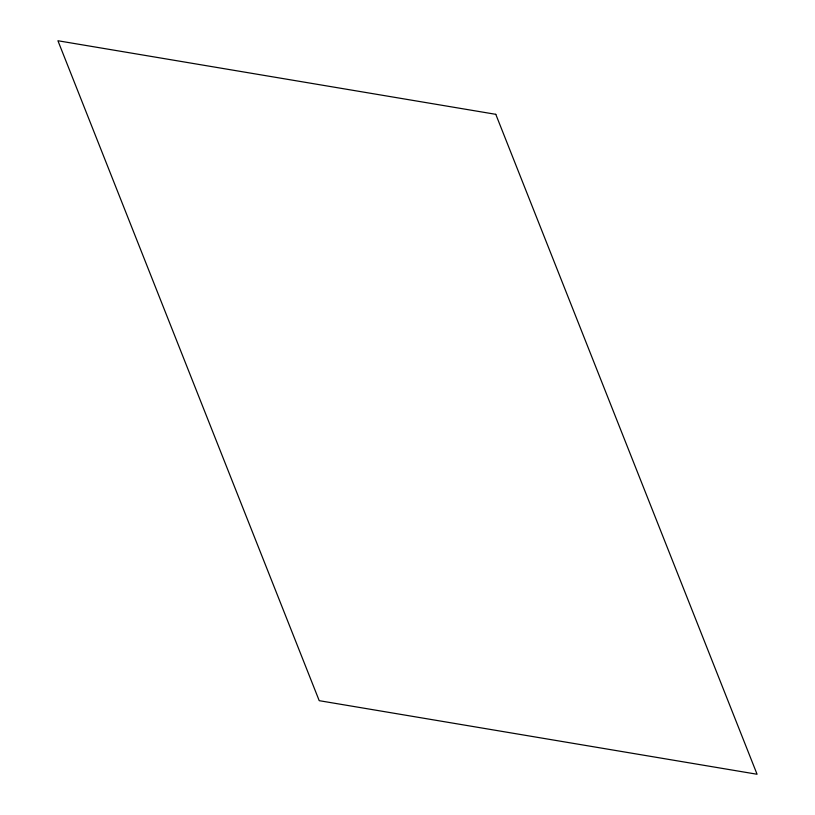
<?xml version="1.0" encoding="UTF-8"?>
<svg xmlns="http://www.w3.org/2000/svg" width="815" height="815" viewBox="0 0 815 815"><rect width="100%" height="100%" fill="white"/><g stroke="black" fill="none" stroke-linecap="round" stroke-linejoin="round"><path stroke-width="1.22" d="M495.785 114.324L57.926 40.75L319.215 700.676L757.074 774.25L495.785 114.324"/></g></svg>
